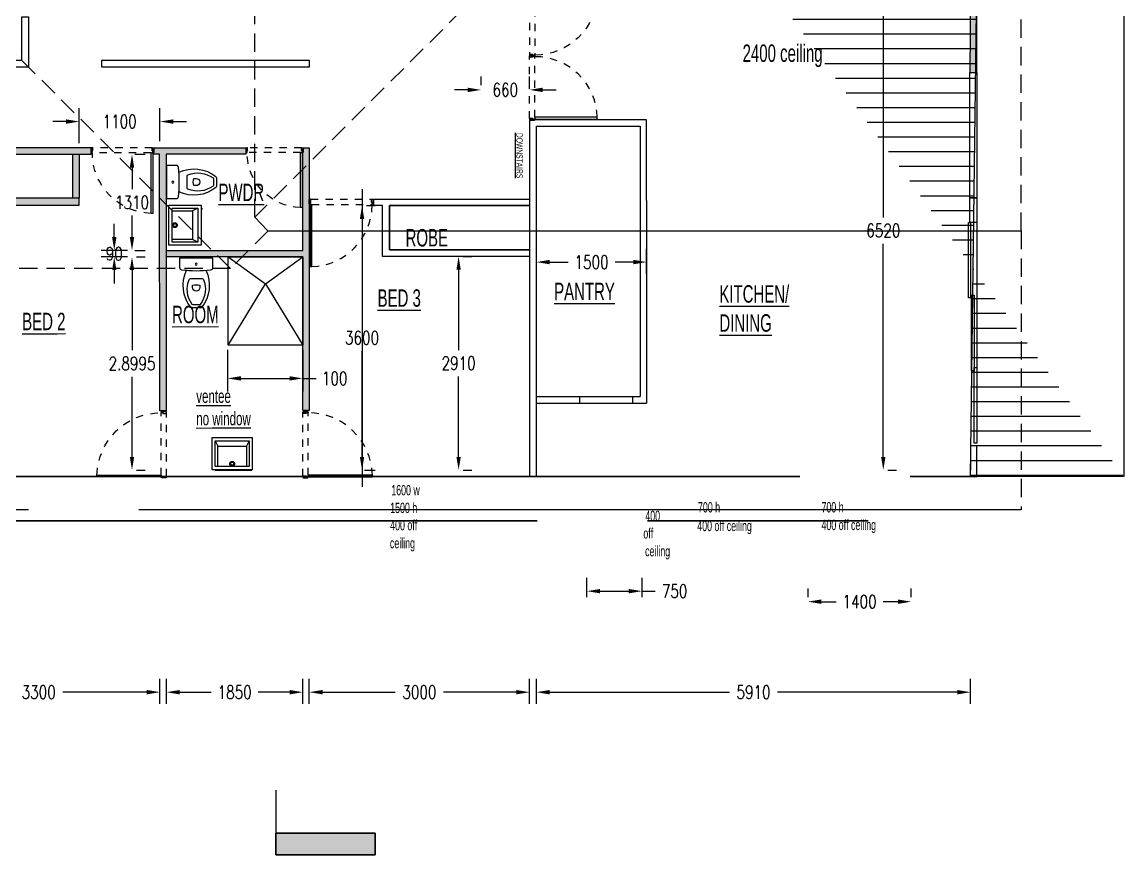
# Model space of a CAD drawing. Header units: inches. Extents: x 26998 to 46838, y -509 to 4343.
# Drawn here: x 38007.83 to 38022.82, y 937.88 to 949.21 of the extents above; entities that cross this region are included whole.
import ezdxf

# ---------------------------------------------------------------- set-up
doc = ezdxf.new("R2010")
doc.units = ezdxf.units.IN
doc.header["$LTSCALE"] = 0.5
doc.header["$MEASUREMENT"] = 0
for name, pattern in [('ACAD_ISO08W100', [36, 24, -3, 6, -3]), ('DASHED', [0.75, 0.5, -0.25]), ('HIDDEN2', [0.1875, 0.125, -0.0625]), ('HIDDEN4', [0.09375, 0.0625, -0.03125])]:
    doc.linetypes.add(name, pattern=pattern)
doc.layers.get('Defpoints').update_dxf_attribs({"color": 140})
for name, color, linetype in [('A-MUROS', 1, 'Continuous'), ('A-NOMBRE_MATERIAL', 4, 'Continuous'), ('A-TEXTOS', 2, 'Continuous'), ('NUEVO DIBUJO', 2, 'Continuous'), ('OP-PROY 1', 8, 'HIDDEN4'), ('OP-PROY 2', 1, 'HIDDEN4')]:
    doc.layers.add(name, color=color, linetype=linetype)
doc.styles.get("Standard").update_dxf_attribs({"font": 'romans.shx', "width": 0.75})
doc.dimstyles.get("Standard").update_dxf_attribs({"dimtxt": 0.18, "dimasz": 0.18, "dimexe": 0.18, "dimexo": 0.0625, "dimgap": 0.09, "dimtad": 0, "dimtih": 1, "dimtoh": 1, "dimdec": 4, "dimzin": 0, "dimdsep": 46, "dimtxsty": 'Standard', "dimcen": 0.09, "dimadec": 0, "dimazin": 0, "dimtfac": 1, "dimtdec": 4, "dimtofl": 0, "dimtmove": 0, "dimatfit": 3, "dimfxl": 1, "dimtolj": 1, "dimtzin": 0, "dimarcsym": 0})

# ---------------------------------------------------------------- blocks, each defined once
blk = doc.blocks.new('wc')
at = {"layer": 'A-NOMBRE_MATERIAL'}
for points in [[(3815.56, 8925.92, -0.379717), (3816.89, 8927.1), (3822.83, 8927.1), (3822.83, 8906.58), (3816.89, 8906.58, -0.379717), (3815.56, 8907.76, -0.059669)], [(3809.66, 8912.45, 0.301967), (3810.2, 8913.27), (3810.2, 8920.41, 0.301967), (3809.66, 8921.23, 0.26573), (3794.18, 8919.34, 0.236687), (3793.83, 8918.62), (3793.83, 8915.06, 0.236687), (3794.18, 8914.34, 0.26573)], [(3804.59, 8914.61), (3806.07, 8914.61, 0.131931), (3806.07, 8919.07), (3804.59, 8919.07, 1)]]:
    blk.add_lwpolyline(points, format="xyb", close=True, dxfattribs=at)
blk.add_lwpolyline([(3815.26, 8922.86, 0.282054), (3792.38, 8920.24, 0.230623), (3792.04, 8919.53), (3792.04, 8914.14, 0.230623), (3792.38, 8913.44, 0.282054), (3815.26, 8910.81)], format="xyb", dxfattribs=at)
blk.add_circle((3819, 8916.83), 0.567, dxfattribs=at)
blk.add_arc((3891.4, 8916.84), 76.38, 172.2786, 172.2821, dxfattribs=at)
blk = doc.blocks.new('lavabo')
at = {"layer": 'A-NOMBRE_MATERIAL'}
for p, q in [((3727.56, 8883.29), (3746.3, 8883.29)), ((3727.56, 8868.29), (3727.56, 8883.29)), ((3746.3, 8883.29), (3746.3, 8868.29)), ((3729.06, 8881.79), (3744.8, 8881.79)), ((3729.06, 8869.79), (3729.06, 8881.79)), ((3730.17, 8872.22), (3730.17, 8881.79)), ((3743.7, 8881.79), (3743.7, 8872.22)), ((3744.8, 8881.79), (3744.8, 8869.79)), ((3746.3, 8868.29), (3727.56, 8868.29)), ((3729.06, 8869.79), (3730.17, 8872.22)), ((3744.8, 8869.79), (3729.06, 8869.79)), ((3743.7, 8872.22), (3730.17, 8872.22)), ((3744.8, 8869.79), (3743.7, 8872.22))]:
    blk.add_line(p, q, dxfattribs=at)
for radius in [1.12, 0.75]:
    blk.add_circle((3736.93, 8880.47), radius, dxfattribs=at)
blk = doc.blocks.new('*D422')
at = {"layer": 'A-TEXTOS', "color": 0, "lineweight": -2, "transparency": 16777216}
for p, q in [((38014.076, 948.348), (38014.076, 948.466)), ((38014.736, 948.348), (38014.736, 948.466)), ((38013.896, 948.286), (38013.716, 948.286)), ((38014.916, 948.286), (38015.096, 948.286))]:
    blk.add_line(p, q, dxfattribs=at)
at = {"layer": 'A-TEXTOS', "color": 0, "transparency": 16777216}
for points in [[(38013.896, 948.316), (38013.896, 948.256), (38014.076, 948.286)], [(38014.916, 948.316), (38014.916, 948.256), (38014.736, 948.286)]]:
    blk.add_solid(points, dxfattribs=at)
at = {"layer": 'Defpoints', "color": 0, "transparency": 16777216}
for p in [(38014.076, 948.286), (38014.736, 948.286), (38014.736, 948.286)]:
    blk.add_point(p, dxfattribs=at)
at = {"layer": 'A-TEXTOS', "color": 0, "transparency": 16777216, "insert": (38014.406, 948.286), "char_height": 0.18, "attachment_point": 5}
blk.add_mtext('\\A1;660', dxfattribs=at)
blk = doc.blocks.new('*D423')
at = {"layer": 'A-TEXTOS', "color": 0, "lineweight": -2, "transparency": 16777216}
for p, q in [((38013.834, 946.02), (38013.951, 946.02)), ((38013.771, 945.84), (38013.771, 944.748)), ((38013.771, 943.295), (38013.771, 944.388)), ((38013.834, 943.115), (38013.951, 943.115))]:
    blk.add_line(p, q, dxfattribs=at)
at = {"layer": 'A-TEXTOS', "color": 0, "transparency": 16777216}
for points in [[(38013.741, 945.84), (38013.801, 945.84), (38013.771, 946.02)], [(38013.741, 943.295), (38013.801, 943.295), (38013.771, 943.115)]]:
    blk.add_solid(points, dxfattribs=at)
at = {"layer": 'Defpoints', "color": 0, "transparency": 16777216}
for p in [(38013.771, 946.02), (38013.771, 946.02), (38013.771, 943.115)]:
    blk.add_point(p, dxfattribs=at)
at = {"layer": 'A-TEXTOS', "color": 0, "transparency": 16777216, "insert": (38013.771, 944.568), "char_height": 0.18, "attachment_point": 5}
blk.add_mtext('\\A1;2910', dxfattribs=at)
blk = doc.blocks.new('*D384')
at = {"layer": 'A-TEXTOS', "color": 0, "lineweight": -2, "transparency": 16777216}
for p, q in [((38012.52, 946.712), (38012.638, 946.712)), ((38012.458, 946.532), (38012.458, 945.093)), ((38012.458, 943.295), (38012.458, 944.733)), ((38012.492, 943.115), (38012.638, 943.115))]:
    blk.add_line(p, q, dxfattribs=at)
at = {"layer": 'A-TEXTOS', "color": 0, "transparency": 16777216}
for points in [[(38012.428, 946.532), (38012.488, 946.532), (38012.458, 946.712)], [(38012.428, 943.295), (38012.488, 943.295), (38012.458, 943.115)]]:
    blk.add_solid(points, dxfattribs=at)
at = {"layer": 'Defpoints', "color": 0, "transparency": 16777216}
for p in [(38012.458, 946.712), (38012.458, 946.712), (38012.429, 943.115)]:
    blk.add_point(p, dxfattribs=at)
at = {"layer": 'A-TEXTOS', "color": 0, "transparency": 16777216, "insert": (38012.458, 944.913), "char_height": 0.18, "attachment_point": 5}
blk.add_mtext('\\A1;3600', dxfattribs=at)
blk = doc.blocks.new('*D385')
at = {"layer": 'A-TEXTOS', "color": 0, "lineweight": -2, "transparency": 16777216}
for p, q in [((38008.613, 947.561), (38008.613, 948.035)), ((38009.71, 947.59), (38009.71, 948.035)), ((38008.433, 947.855), (38008.253, 947.855)), ((38009.89, 947.855), (38010.07, 947.855))]:
    blk.add_line(p, q, dxfattribs=at)
at = {"layer": 'A-TEXTOS', "color": 0, "transparency": 16777216}
for points in [[(38008.433, 947.885), (38008.433, 947.825), (38008.613, 947.855)], [(38009.89, 947.885), (38009.89, 947.825), (38009.71, 947.855)]]:
    blk.add_solid(points, dxfattribs=at)
at = {"layer": 'Defpoints', "color": 0, "transparency": 16777216}
for p in [(38009.71, 947.855), (38008.613, 947.499), (38009.71, 947.527)]:
    blk.add_point(p, dxfattribs=at)
at = {"layer": 'A-TEXTOS', "color": 0, "transparency": 16777216, "insert": (38009.162, 947.855), "char_height": 0.18, "attachment_point": 5}
blk.add_mtext('\\A1;1100', dxfattribs=at)
blk = doc.blocks.new('*D400')
at = {"layer": 'Defpoints', "color": 0, "transparency": 16777216}
for p in [(38016.265, 941.468), (38015.516, 941.325), (38016.265, 941.325)]:
    blk.add_point(p, dxfattribs=at)
at = {"layer": 'NUEVO DIBUJO', "color": 0, "lineweight": -2, "transparency": 16777216}
for p, q in [((38015.516, 941.388), (38015.516, 941.648)), ((38016.265, 941.388), (38016.265, 941.648)), ((38015.696, 941.468), (38016.085, 941.468)), ((38016.265, 941.468), (38016.445, 941.468))]:
    blk.add_line(p, q, dxfattribs=at)
at = {"layer": 'NUEVO DIBUJO', "color": 0, "transparency": 16777216}
for points in [[(38015.696, 941.498), (38015.696, 941.438), (38015.516, 941.468)], [(38016.085, 941.498), (38016.085, 941.438), (38016.265, 941.468)]]:
    blk.add_solid(points, dxfattribs=at)
at = {"layer": 'NUEVO DIBUJO', "color": 0, "transparency": 16777216, "insert": (38016.708, 941.468), "char_height": 0.18, "attachment_point": 5}
blk.add_mtext('\\A1;750', dxfattribs=at)
blk = doc.blocks.new('*D401')
at = {"layer": 'Defpoints', "color": 0, "transparency": 16777216}
for p in [(38018.523, 941.325), (38019.925, 941.325), (38019.925, 941.325)]:
    blk.add_point(p, dxfattribs=at)
at = {"layer": 'NUEVO DIBUJO', "color": 0, "lineweight": -2, "transparency": 16777216}
for p, q in [((38018.523, 941.388), (38018.523, 941.505)), ((38019.925, 941.388), (38019.925, 941.505)), ((38018.703, 941.325), (38018.906, 941.325)), ((38019.745, 941.325), (38019.543, 941.325))]:
    blk.add_line(p, q, dxfattribs=at)
at = {"layer": 'NUEVO DIBUJO', "color": 0, "transparency": 16777216}
for points in [[(38018.703, 941.355), (38018.703, 941.295), (38018.523, 941.325)], [(38019.745, 941.355), (38019.745, 941.295), (38019.925, 941.325)]]:
    blk.add_solid(points, dxfattribs=at)
at = {"layer": 'NUEVO DIBUJO', "color": 0, "transparency": 16777216, "insert": (38019.224, 941.325), "char_height": 0.18, "attachment_point": 5}
blk.add_mtext('\\A1;1400', dxfattribs=at)
blk = doc.blocks.new('*D403')
at = {"layer": 'Defpoints', "color": 0, "transparency": 16777216}
for p in [(38009.71, 940.094), (38006.411, 939.872), (38009.71, 939.872)]:
    blk.add_point(p, dxfattribs=at)
at = {"layer": 'NUEVO DIBUJO', "color": 0, "lineweight": -2, "transparency": 16777216}
for p, q in [((38006.411, 939.935), (38006.411, 940.274)), ((38009.71, 939.935), (38009.71, 940.274)), ((38006.591, 940.094), (38007.733, 940.094)), ((38009.53, 940.094), (38008.389, 940.094))]:
    blk.add_line(p, q, dxfattribs=at)
at = {"layer": 'NUEVO DIBUJO', "color": 0, "transparency": 16777216}
for points in [[(38006.591, 940.124), (38006.591, 940.064), (38006.411, 940.094)], [(38009.53, 940.124), (38009.53, 940.064), (38009.71, 940.094)]]:
    blk.add_solid(points, dxfattribs=at)
at = {"layer": 'NUEVO DIBUJO', "color": 0, "transparency": 16777216, "insert": (38008.061, 940.094), "char_height": 0.18, "attachment_point": 5}
blk.add_mtext('\\A1;3300', dxfattribs=at)
blk = doc.blocks.new('*D404')
at = {"layer": 'Defpoints', "color": 0, "transparency": 16777216}
for p in [(38011.652, 940.094), (38009.799, 939.872), (38011.652, 939.872)]:
    blk.add_point(p, dxfattribs=at)
at = {"layer": 'NUEVO DIBUJO', "color": 0, "lineweight": -2, "transparency": 16777216}
for p, q in [((38009.799, 939.935), (38009.799, 940.274)), ((38011.652, 939.935), (38011.652, 940.274)), ((38009.979, 940.094), (38010.407, 940.094)), ((38011.472, 940.094), (38011.044, 940.094))]:
    blk.add_line(p, q, dxfattribs=at)
at = {"layer": 'NUEVO DIBUJO', "color": 0, "transparency": 16777216}
for points in [[(38009.979, 940.124), (38009.979, 940.064), (38009.799, 940.094)], [(38011.472, 940.124), (38011.472, 940.064), (38011.652, 940.094)]]:
    blk.add_solid(points, dxfattribs=at)
at = {"layer": 'NUEVO DIBUJO', "color": 0, "transparency": 16777216, "insert": (38010.726, 940.094), "char_height": 0.18, "attachment_point": 5}
blk.add_mtext('\\A1;1850', dxfattribs=at)
blk = doc.blocks.new('*D405')
at = {"layer": 'Defpoints', "color": 0, "transparency": 16777216}
for p in [(38014.736, 940.094), (38011.741, 939.872), (38014.736, 939.872)]:
    blk.add_point(p, dxfattribs=at)
at = {"layer": 'NUEVO DIBUJO', "color": 0, "lineweight": -2, "transparency": 16777216}
for p, q in [((38011.741, 939.935), (38011.741, 940.274)), ((38014.736, 939.935), (38014.736, 940.274)), ((38011.921, 940.094), (38012.91, 940.094)), ((38014.556, 940.094), (38013.566, 940.094))]:
    blk.add_line(p, q, dxfattribs=at)
at = {"layer": 'NUEVO DIBUJO', "color": 0, "transparency": 16777216}
for points in [[(38011.921, 940.124), (38011.921, 940.064), (38011.741, 940.094)], [(38014.556, 940.124), (38014.556, 940.064), (38014.736, 940.094)]]:
    blk.add_solid(points, dxfattribs=at)
at = {"layer": 'NUEVO DIBUJO', "color": 0, "transparency": 16777216, "insert": (38013.238, 940.094), "char_height": 0.18, "attachment_point": 5}
blk.add_mtext('\\A1;3000', dxfattribs=at)
blk = doc.blocks.new('*D406')
at = {"layer": 'Defpoints', "color": 0, "transparency": 16777216}
for p in [(38020.732, 940.094), (38014.831, 939.872), (38020.732, 939.872)]:
    blk.add_point(p, dxfattribs=at)
at = {"layer": 'NUEVO DIBUJO', "color": 0, "lineweight": -2, "transparency": 16777216}
for p, q in [((38014.831, 939.935), (38014.831, 940.274)), ((38020.732, 939.935), (38020.732, 940.274)), ((38015.011, 940.094), (38017.453, 940.094)), ((38020.552, 940.094), (38018.109, 940.094))]:
    blk.add_line(p, q, dxfattribs=at)
at = {"layer": 'NUEVO DIBUJO', "color": 0, "transparency": 16777216}
for points in [[(38015.011, 940.124), (38015.011, 940.064), (38014.831, 940.094)], [(38020.552, 940.124), (38020.552, 940.064), (38020.732, 940.094)]]:
    blk.add_solid(points, dxfattribs=at)
at = {"layer": 'NUEVO DIBUJO', "color": 0, "transparency": 16777216, "insert": (38017.781, 940.094), "char_height": 0.18, "attachment_point": 5}
blk.add_mtext('\\A1;5910', dxfattribs=at)
blk = doc.blocks.new('*D407')
at = {"layer": 'A-TEXTOS', "color": 0, "lineweight": -2, "transparency": 16777216}
for p, q in [((38014.831, 945.785), (38014.831, 946.124)), ((38016.328, 945.785), (38016.328, 946.124)), ((38015.011, 945.944), (38015.261, 945.944)), ((38016.148, 945.944), (38015.898, 945.944))]:
    blk.add_line(p, q, dxfattribs=at)
at = {"layer": 'A-TEXTOS', "color": 0, "transparency": 16777216}
for points in [[(38015.011, 945.974), (38015.011, 945.914), (38014.831, 945.944)], [(38016.148, 945.974), (38016.148, 945.914), (38016.328, 945.944)]]:
    blk.add_solid(points, dxfattribs=at)
at = {"layer": 'Defpoints', "color": 0, "transparency": 16777216}
for p in [(38016.328, 945.944), (38014.831, 945.722), (38016.328, 945.722)]:
    blk.add_point(p, dxfattribs=at)
at = {"layer": 'A-TEXTOS', "color": 0, "transparency": 16777216, "insert": (38015.579, 945.944), "char_height": 0.18, "attachment_point": 5}
blk.add_mtext('\\A1;1500', dxfattribs=at)
blk = doc.blocks.new('*D408')
at = {"layer": 'A-TEXTOS', "color": 0, "lineweight": -2, "transparency": 16777216}
for p, q in [((38019.607, 949.63), (38019.726, 949.63)), ((38019.546, 949.45), (38019.546, 946.552)), ((38019.546, 943.295), (38019.546, 946.192)), ((38019.607, 943.115), (38019.726, 943.115))]:
    blk.add_line(p, q, dxfattribs=at)
at = {"layer": 'A-TEXTOS', "color": 0, "transparency": 16777216}
for points in [[(38019.516, 949.45), (38019.576, 949.45), (38019.546, 949.63)], [(38019.516, 943.295), (38019.576, 943.295), (38019.546, 943.115)]]:
    blk.add_solid(points, dxfattribs=at)
at = {"layer": 'Defpoints', "color": 0, "transparency": 16777216}
for p in [(38019.545, 949.63), (38019.546, 949.63), (38019.545, 943.115)]:
    blk.add_point(p, dxfattribs=at)
at = {"layer": 'A-TEXTOS', "color": 0, "transparency": 16777216, "insert": (38019.546, 946.372), "char_height": 0.18, "attachment_point": 5}
blk.add_mtext('\\A1;6520', dxfattribs=at)
blk = doc.blocks.new('*D410')
at = {"layer": 'A-TEXTOS', "color": 0, "lineweight": -2, "transparency": 16777216}
for p, q in [((38009.392, 946.014), (38009.51, 946.014)), ((38009.33, 945.834), (38009.33, 944.744)), ((38009.33, 943.295), (38009.33, 944.384)), ((38009.392, 943.115), (38009.51, 943.115))]:
    blk.add_line(p, q, dxfattribs=at)
at = {"layer": 'A-TEXTOS', "color": 0, "transparency": 16777216}
for points in [[(38009.3, 945.834), (38009.36, 945.834), (38009.33, 946.014)], [(38009.3, 943.295), (38009.36, 943.295), (38009.33, 943.115)]]:
    blk.add_solid(points, dxfattribs=at)
at = {"layer": 'Defpoints', "color": 0, "transparency": 16777216}
for p in [(38009.33, 946.014), (38009.33, 946.014), (38009.33, 943.115)]:
    blk.add_point(p, dxfattribs=at)
at = {"layer": 'A-TEXTOS', "color": 0, "transparency": 16777216, "insert": (38009.33, 944.564), "char_height": 0.18, "attachment_point": 5}
blk.add_mtext('\\A1;2.8995', dxfattribs=at)
blk = doc.blocks.new('*D411')
at = {"layer": 'A-TEXTOS', "color": 0, "lineweight": -2, "transparency": 16777216}
for p, q in [((38009.368, 947.41), (38009.51, 947.41)), ((38009.33, 947.23), (38009.33, 946.936)), ((38009.33, 946.283), (38009.33, 946.576)), ((38009.368, 946.103), (38009.51, 946.103))]:
    blk.add_line(p, q, dxfattribs=at)
at = {"layer": 'A-TEXTOS', "color": 0, "transparency": 16777216}
for points in [[(38009.3, 947.23), (38009.36, 947.23), (38009.33, 947.41)], [(38009.3, 946.283), (38009.36, 946.283), (38009.33, 946.103)]]:
    blk.add_solid(points, dxfattribs=at)
at = {"layer": 'Defpoints', "color": 0, "transparency": 16777216}
for p in [(38009.305, 947.41), (38009.33, 947.41), (38009.305, 946.103)]:
    blk.add_point(p, dxfattribs=at)
at = {"layer": 'A-TEXTOS', "color": 0, "transparency": 16777216, "insert": (38009.33, 946.756), "char_height": 0.18, "attachment_point": 5}
blk.add_mtext('\\A1;1310', dxfattribs=at)
blk = doc.blocks.new('*D412')
at = {"layer": 'A-TEXTOS', "color": 0, "lineweight": -2, "transparency": 16777216}
for p, q in [((38009.089, 946.283), (38009.089, 946.463)), ((38009.267, 946.103), (38008.909, 946.103)), ((38009.267, 946.014), (38008.909, 946.014)), ((38009.089, 945.834), (38009.089, 945.654))]:
    blk.add_line(p, q, dxfattribs=at)
at = {"layer": 'A-TEXTOS', "color": 0, "transparency": 16777216}
for points in [[(38009.059, 946.283), (38009.119, 946.283), (38009.089, 946.103)], [(38009.059, 945.834), (38009.119, 945.834), (38009.089, 946.014)]]:
    blk.add_solid(points, dxfattribs=at)
at = {"layer": 'Defpoints', "color": 0, "transparency": 16777216}
for p in [(38009.33, 946.103), (38009.089, 946.014), (38009.33, 946.014)]:
    blk.add_point(p, dxfattribs=at)
at = {"layer": 'A-TEXTOS', "color": 0, "transparency": 16777216, "insert": (38009.089, 946.058), "char_height": 0.18, "attachment_point": 5}
blk.add_mtext('\\A1;90', dxfattribs=at)
blk = doc.blocks.new('*D413')
at = {"layer": 'A-TEXTOS', "color": 0, "lineweight": -2, "transparency": 16777216}
for p, q in [((38010.63, 944.752), (38010.63, 944.182)), ((38011.652, 944.752), (38011.652, 944.182)), ((38010.81, 944.362), (38011.472, 944.362)), ((38011.652, 944.362), (38011.832, 944.362))]:
    blk.add_line(p, q, dxfattribs=at)
at = {"layer": 'A-TEXTOS', "color": 0, "transparency": 16777216}
for points in [[(38010.81, 944.392), (38010.81, 944.332), (38010.63, 944.362)], [(38011.472, 944.392), (38011.472, 944.332), (38011.652, 944.362)]]:
    blk.add_solid(points, dxfattribs=at)
at = {"layer": 'Defpoints', "color": 0, "transparency": 16777216}
for p in [(38010.63, 944.815), (38011.652, 944.815), (38011.652, 944.362)]:
    blk.add_point(p, dxfattribs=at)
at = {"layer": 'A-TEXTOS', "color": 0, "transparency": 16777216, "insert": (38012.086, 944.362), "char_height": 0.18, "attachment_point": 5}
blk.add_mtext('\\A1;100', dxfattribs=at)
blk = doc.blocks.new('P-0')
for points in [[(-0.014, 1.259), (-0.047, 1.259), (-0.047, 0.1), (-0.014, 0.1)], [(-1.194, 0.01), (-1.188, 0.01), (-1.188, 0.09), (-1.194, 0.09)], [(-1.188, 0.1), (-1.174, 0.1), (-1.174, 0.062), (-1.161, 0.062), (-1.161, 0.016), (-1.161, 0), (-1.188, 0)], [(0, 0.1), (-0.014, 0.1), (-0.014, 0.062), (-0.026, 0.062), (-0.026, 0.016), (-0.026, 0), (0, 0)], [(0, 0.01), (0.006, 0.01), (0.006, 0.09), (0, 0.09)]]:
    blk.add_lwpolyline(points, close=True)
at = {"layer": 'OP-PROY 1', "linetype": 'HIDDEN4'}
blk.add_arc((-0.013, 0.1), 1.16, 91.6414, 179.9839, dxfattribs=at)
at = {"layer": 'OP-PROY 2', "linetype": 'HIDDEN2'}
for p, q in [((-0.047, 0.1), (-1.174, 0.1)), ((-0.026, 0), (-1.161, 0))]:
    blk.add_line(p, q, dxfattribs=at)

msp = doc.modelspace()

# ---------------------------------------------------------------- hatches: boundary and pattern name
at = {"layer": 'A-MUROS'}
h = msp.add_hatch(color=256, dxfattribs=at)
h.dxf.hatch_style = 1
h.paths.add_polyline_path([(38014.0756513, 949.8652817), (38014.0756513, 949.6304249), (38020.7315248, 949.6304249), (38020.7250801, 948.5201385), (38020.8202517, 948.5201385), (38020.8202517, 949.7193018), (38014.170823, 949.7193018), (38014.170823, 949.8652817)])
h = msp.add_hatch(color=1, dxfattribs=at)
h.dxf.hatch_style = 1
h.paths.add_polyline_path([(38008.7756793, 947.498579), (38006.8315851, 947.498579), (38006.8315851, 947.409852), (38008.7756793, 947.409852)])
h.paths.add_polyline_path([(38008.6127512, 946.8134927), (38008.5239793, 946.8134927), (38008.5239793, 947.409852), (38008.6127512, 947.409852)])
h.paths.add_polyline_path([(38006.4113176, 946.718321), (38008.6127512, 946.718321), (38008.6127512, 946.8134927), (38006.4113176, 946.8134927)])
h = msp.add_hatch(color=256, dxfattribs=at)
h.dxf.hatch_style = 1
h.paths.add_polyline_path([(38010.8778825, 947.498579), (38010.8778825, 947.409852), (38009.7961475, 947.409852), (38009.7961475, 943.9201234), (38009.710493, 943.9201234), (38009.7040483, 947.409852), (38009.6216161, 947.409852), (38009.6216161, 947.498579)])
h = msp.add_hatch(color=256, dxfattribs=at)
h.dxf.hatch_style = 1
h.paths.add_polyline_path([(38009.7993699, 946.1029274), (38011.6519955, 946.1029274), (38011.6519955, 947.498579), (38011.7407225, 947.498579), (38011.7407225, 943.9265681), (38011.6519955, 943.9265681), (38011.6519955, 946.0140505), (38009.7993699, 946.0140505)])
h = msp.add_hatch(color=256, dxfattribs=at)
h.dxf.hatch_style = 1
h.paths.add_polyline_path([(38014.7355583, 946.8007532), (38012.6164519, 946.8007532), (38012.6164519, 946.7118763), (38012.7368029, 946.7118763), (38012.7368029, 946.3674785), (38012.8321245, 946.367498), (38012.8321245, 946.7118763), (38014.7355583, 946.7118763)], flags=17)
h.paths.add_polyline_path([(38014.7355583, 946.1092222), (38012.8321245, 946.1092222), (38012.8321245, 946.367498), (38012.7368029, 946.3674785), (38012.7368029, 946.0204952), (38014.7355583, 946.0204952)], flags=17)
edge = h.paths.add_edge_path()
edge.add_line((38014.7355583, 946.7118763), (38012.8321245, 946.7118763))
edge.add_line((38012.8321245, 946.7118763), (38012.8321245, 946.1092222))
edge.add_line((38012.8321245, 946.1092222), (38014.7355583, 946.1092222))
edge.add_line((38014.7355583, 946.1092222), (38014.7355583, 946.0204952))
edge.add_line((38014.7355583, 946.0204952), (38012.7368029, 946.0204952))
edge.add_line((38012.7368029, 946.0204952), (38012.7368029, 946.7118763))
edge.add_line((38012.7368029, 946.7118763), (38012.6164519, 946.7118763))
edge.add_line((38012.6164519, 946.7118763), (38012.6164519, 946.8007532))
edge.add_line((38012.6164519, 946.8007532), (38014.7355583, 946.8007532))
h.paths.add_polyline_path([(38012.9701032, 946.0224125), (38013.858372, 946.0232507), (38013.8579063, 946.5168771), (38012.9696374, 946.516039)], flags=24)
at = {"layer": 'NUEVO DIBUJO', "true_color": 0x636466}
h = msp.add_hatch(dxfattribs=at)
h.set_pattern_fill('_USER', color=251, scale=0.2, pattern_type=0)
h.set_pattern_definition([(0, (37761.7651, 686.6468), (0, 0.2), [])])
edge = h.paths.add_edge_path()
edge.add_line((38014.170823, 954.972929), (38022.8187074, 954.972929))
edge.add_line((38022.8187074, 954.972929), (38022.8187074, 943.0256594))
edge.add_line((38022.8187074, 943.0256594), (38020.7315248, 943.0256594))
edge.add_line((38020.7315248, 943.0256594), (38020.8202517, 949.7193018))
edge.add_line((38020.8202517, 949.7193018), (38020.3126194, 949.7193018))
edge.add_line((38020.3126194, 949.7193018), (38014.170823, 949.7193018))
edge.add_line((38014.170823, 949.7193018), (38014.170823, 954.972929))
edge.add_line((38014.170823, 954.972929), (38022.8187074, 954.972929))
edge.add_line((38022.8187074, 954.972929), (38022.8187074, 943.0256594))
at = {"layer": 'NUEVO DIBUJO', "linetype": 'DASHED'}
h = msp.add_hatch(color=2, dxfattribs=at)
h.dxf.hatch_style = 1
h.paths.add_polyline_path([(38012.6354863, 938.1782879), (38011.2840483, 938.1782879), (38011.2840483, 937.8800333), (38012.6354863, 937.8800333)])
h.paths.add_polyline_path([(37996.7101149, 948.2410681), (37996.4118753, 948.2410681), (37996.4118753, 946.8959249), (37996.7101149, 946.8959249)])

# ---------------------------------------------------------------- linework, layer by layer
at = {"color": 7}
for p, q in [((38009.7993699, 947.2132138), (38009.7993699, 947.1688503)), ((38009.7993699, 947.1751451), (38009.7993699, 946.8896301)), ((38009.7993699, 946.8896301), (38009.7993699, 946.8515614)), ((38010.0785901, 946.0140505), (38010.0403716, 946.0140505)), ((38010.0468163, 945.855481), (38010.0785901, 945.855481)), ((38010.459127, 943.1145363), (38010.9604645, 943.1145363))]:
    msp.add_line(p, q, dxfattribs=at)
at = {"color": 0}
for p, q in [((38009.7993699, 947.2067691), (38009.7993699, 947.2132138)), ((38009.7993699, 947.2006242), (38009.7993699, 947.2067691)), ((38009.7993699, 947.1941795), (38009.7993699, 947.2006242)), ((38009.7993699, 947.1877348), (38009.7993699, 947.1941795)), ((38009.7993699, 947.1751451), (38009.7993699, 947.1877348)), ((38009.7993699, 947.1751451), (38009.7993699, 946.8833352)), ((38009.7993699, 946.8705957), (38009.7993699, 946.8833352)), ((38009.7993699, 946.864151), (38009.7993699, 946.8705957)), ((38009.7993699, 946.8580061), (38009.7993699, 946.864151)), ((38009.7993699, 946.8515614), (38009.7993699, 946.8580061)), ((38009.7993699, 946.8515614), (38009.7993699, 946.8515614)), ((38010.2815232, 946.6675128), (38010.287818, 946.6675128)), ((38010.287818, 946.6675128), (38010.2815232, 946.6675128)), ((38010.0340768, 946.0140505), (38010.0403716, 946.0140505)), ((38010.0403716, 946.0140505), (38010.0468163, 946.0140505)), ((38010.0468163, 946.0140505), (38010.0531111, 946.0140505)), ((38010.0531111, 946.0140505), (38010.0595558, 946.0140505)), ((38010.0595558, 946.0140505), (38010.0657007, 946.0140505)), ((38010.459127, 943.1145363), (38010.9604645, 943.1145363)), ((38011.2840483, 938.7619526), (38011.2840483, 938.1782879)), ((38012.6354863, 938.1782879), (38011.2840483, 938.1782879)), ((38011.2840483, 938.1782879), (38011.2840483, 937.8800333)), ((38011.2840483, 937.8800333), (38011.2840483, 938.1782879)), ((38011.2840483, 938.1782879), (38012.6354863, 938.1782879)), ((38012.6354863, 937.8800333), (38012.6354863, 938.1782879)), ((38012.6354863, 938.1782879), (38012.6354863, 937.8800333)), ((38011.2840483, 937.8800333), (38012.6354863, 937.8800333)), ((38012.6354863, 937.8800333), (38011.2840483, 937.8800333))]:
    msp.add_line(p, q, dxfattribs=at)
at = {"layer": 'A-MUROS'}
for p, q in [((38008.9212652, 948.5964257), (38008.9212652, 948.6915974)), ((38008.9212652, 948.6915974), (38011.7407225, 948.6915974)), ((38011.7407225, 948.6915974), (38011.7407225, 948.5964257)), ((38011.7407225, 948.5964257), (38008.9212652, 948.5964257)), ((38016.2381479, 946.8705957), (38016.2381479, 944.1156594)), ((38016.3281479, 946.7817189), (38016.3281479, 944.0256594)), ((38014.83073, 944.1156594), (38015.4143498, 944.1156594)), ((38014.83073, 944.0256594), (38015.4143498, 944.0256594)), ((38015.4143498, 944.1156594), (38015.4143498, 944.0256594)), ((38016.1376547, 944.1156594), (38016.2381479, 944.1156594)), ((38016.1376547, 944.1156594), (38016.1376547, 944.0256594)), ((38016.1376547, 944.0256594), (38016.3281479, 944.0256594))]:
    msp.add_line(p, q, dxfattribs=at)
for points in [[(38014.170823, 954.972929), (38022.8187074, 954.972929), (38022.8187074, 943.0256594), (38020.7315248, 943.0256594), (38020.8202517, 949.7193018), (38020.3126194, 949.7193018), (38014.170823, 949.7193018), (38014.170823, 954.972929), (38022.8187074, 954.972929), (38022.8187074, 943.0256594)], [(38014.0756513, 949.8652817), (38014.0756513, 949.6304249), (38020.7315248, 949.6304249), (38020.7250801, 948.5201385), (38020.8202517, 948.5201385), (38020.8202517, 949.7193018), (38014.170823, 949.7193018), (38014.170823, 949.8652817), (38014.0756513, 949.8652817)], [(38002.9278838, 945.9188788), (38002.8390519, 945.9188788), (38002.8390519, 948.6915974), (38003.3339447, 948.6915974), (38003.3339447, 948.8627565), (38003.4291164, 948.8627565), (38003.4291164, 948.6915974), (38007.8324932, 948.6915974), (38007.8324932, 949.2816619), (38007.9212652, 949.2816619), (38007.9212652, 948.5964257), (38002.9278838, 948.5964257), (38002.9278838, 945.9188788)], [(38016.3281479, 946.7817189), (38016.3281479, 947.8794157), (38014.7355583, 947.8794157), (38014.7359938, 943.0256594), (38014.83073, 943.0256594)], [(38014.83073, 946.8705957), (38014.83073, 947.7906887), (38016.239271, 947.7906887), (38016.239271, 946.8705957), (38016.2381479, 946.8705957)], [(38010.8778825, 947.498579), (38010.8778825, 947.409852), (38009.7961475, 947.409852), (38009.7961475, 943.9201234), (38009.710493, 943.9201234), (38009.7040483, 947.409852), (38009.6216161, 947.409852), (38009.6216161, 947.498579), (38010.8778825, 947.498579)], [(38009.7993699, 946.1029274), (38011.6519955, 946.1029274), (38011.6519955, 947.498579), (38011.7407225, 947.498579), (38011.7407225, 943.9265681), (38011.6519955, 943.9265681), (38011.6519955, 946.0140505), (38009.7993699, 946.0140505), (38009.7993699, 946.1029274)], [(38014.83073, 943.0256594), (38014.83073, 946.8705957)], [(38014.7355583, 946.7118763), (38012.8321245, 946.7118763), (38012.8321245, 946.1092222), (38014.7355583, 946.1092222), (38014.7355583, 946.0204952), (38012.7368029, 946.0204952), (38012.7368029, 946.7118763), (38012.6164519, 946.7118763), (38012.6164519, 946.8007532), (38014.7355583, 946.8007532)]]:
    msp.add_lwpolyline(points, dxfattribs=at)
for points in [[(38008.6127512, 946.8134927), (38008.5239793, 946.8134927), (38008.5239793, 947.409852), (38008.6127512, 947.409852)], [(38006.4113176, 946.718321), (38008.6127512, 946.718321), (38008.6127512, 946.8134927), (38006.4113176, 946.8134927)], [(38012.8321245, 946.7118763), (38014.7355583, 946.7118763), (38014.7355583, 946.1092222), (38012.8321245, 946.1092222)], [(38011.6519955, 944.8148872), (38010.637942, 944.8148872), (38010.637942, 946.0140505), (38011.6519955, 946.0140505)]]:
    msp.add_lwpolyline(points, close=True, dxfattribs=at)
at = {"layer": 'A-TEXTOS'}
for p, q in [((38012.4578824, 946.9339936), (38012.4578824, 942.8861242)), ((38011.1802824, 946.3671596), (38021.4229059, 946.3692582))]:
    msp.add_line(p, q, dxfattribs=at)
at = {"layer": 'NUEVO DIBUJO', "color": 2, "linetype": 'DASHED'}
for p, q in [((38010.9985332, 946.5533068), (38010.9984583, 954.972929)), ((38014.6150575, 950.1699809), (38010.9985332, 946.5533068)), ((38021.4229059, 946.3692582), (38021.4229059, 950.1699809)), ((38010.668871, 945.8552648), (38007.3820239, 949.135682)), ((38010.9985332, 946.5533068), (38011.1802824, 946.3671596)), ((38011.1802824, 946.3671596), (38010.668871, 945.8552648)), ((38021.4229059, 946.3692582), (38021.4229059, 942.57528))]:
    msp.add_line(p, q, dxfattribs=at)
at = {"layer": 'NUEVO DIBUJO', "color": 2}
for p, q in [((38020.8202517, 948.5201385), (38020.8202517, 944.5103378)), ((38014.7355583, 946.8007532), (38014.7355583, 946.7118763)), ((38014.7355583, 946.1092222), (38014.7355583, 946.0204952)), ((38015.4143498, 944.1156594), (38015.7501896, 944.1156594)), ((38015.4143498, 944.0267825), (38015.7501896, 944.0267825)), ((38015.7501896, 944.1156594), (38016.1376547, 944.1156594)), ((38015.7501896, 944.0267825), (38016.1376547, 944.0267825))]:
    msp.add_line(p, q, dxfattribs=at)
at = {"layer": 'NUEVO DIBUJO', "color": 1, "linetype": 'ACAD_ISO08W100', "lineweight": 30}
msp.add_line((38006.4113176, 943.0256594), (38020.8202517, 943.0256594), dxfattribs=at)
at = {"layer": 'NUEVO DIBUJO', "color": 1, "linetype": 'ACAD_ISO08W100'}
msp.add_line((38021.4229059, 942.57528), (38002.7376454, 942.57528), dxfattribs=at)
at = {"layer": 'NUEVO DIBUJO', "color": 2}
for points in [[(38014.170823, 954.972929), (38022.8187074, 954.972929), (38022.8187074, 943.0256594), (38020.8202517, 943.0256594)], [(38010.637942, 946.0140505), (38011.1449688, 945.6481916), (38011.6519955, 946.0140505)], [(38010.637942, 944.8148872), (38011.1449688, 945.6481916), (38011.6519955, 944.8148872)], [(38020.8202517, 943.0256594), (38020.8202517, 943.444265), (38020.7315248, 943.444265), (38020.7315248, 943.1145363)], [(38011.2840483, 938.7619526), (38011.2840483, 937.8800333), (38012.6354863, 937.8800333), (38012.6354863, 938.1782879), (38011.2840483, 938.1782879)]]:
    msp.add_lwpolyline(points, dxfattribs=at)
for points in [[(38020.7250801, 948.5201385), (38020.8202517, 948.5201385), (38020.8202517, 946.8197875), (38020.7250801, 946.8197875)], [(38020.7250801, 946.8197875), (38020.8202517, 946.8197875), (38020.8202517, 946.4834643), (38020.7250801, 946.4834643)], [(38020.7060457, 946.4834643), (38020.7315248, 946.4834643), (38020.7315248, 945.4557599), (38020.7060457, 945.4557599)], [(38020.7441144, 945.4938285), (38020.7820332, 945.4938285), (38020.7820332, 944.4658244), (38020.7441144, 944.4658244)], [(38020.7820332, 944.5103378), (38020.8202517, 944.5103378), (38020.8202517, 943.4824835), (38020.7820332, 943.4824835)]]:
    msp.add_lwpolyline(points, close=True, dxfattribs=at)
at = {"layer": 'NUEVO DIBUJO', "color": 1}
msp.add_lwpolyline([(38008.7756793, 947.498579), (38006.8315851, 947.498579), (38006.8315851, 947.409852), (38008.7756793, 947.409852)], close=True, dxfattribs=at)
at = {"layer": 'NUEVO DIBUJO', "color": 2, "linetype": 'DASHED'}
msp.add_lwpolyline([(38010.6686544, 945.855481), (38002.7376454, 945.855481)], dxfattribs=at)
at = {"layer": 'NUEVO DIBUJO', "color": 1, "linetype": 'ACAD_ISO08W100', "lineweight": 30}
msp.add_lwpolyline([(38002.8390519, 942.4228554), (38020.8202517, 942.4228554)], dxfattribs=at)

# ---------------------------------------------------------------- block references
for p, xscale, yscale, zscale, rotation in [((38014.7355583, 949.617457), -0.7315987342206418, 0.7315987342206418, 0.7315987342206418, 270), ((38014.7355583, 947.8794157), 0.7315987342206418, 0.7315987342206418, 0.7315987342206418, 270), ((38009.6216161, 947.498579), -0.7083599533242624, 0.7083599533242624, 0.7083599533242624, 180), ((38011.6523744, 947.498579), -0.6460550845458665, 0.6460550845458665, 0.6460550845458665, 180), ((38011.7407225, 946.8007532), 0.7290486952795194, 0.7290486952795194, 0.7290486952795194, 180), ((38009.8001013, 943.0122044), -0.7521898488413732, 0.7521898488413732, 0.7521898488413732, 90), ((38011.6512641, 943.0122044), 0.7521898488413732, 0.7521898488413732, 0.7521898488413732, 270)]:
    msp.add_blockref('P-0', p, dxfattribs=dict(xscale=xscale, yscale=yscale, zscale=zscale, rotation=rotation))
at = {"layer": 'A-NOMBRE_MATERIAL', "xscale": -0.02200872553049156, "yscale": 0.02200872553049156, "zscale": 0.02200872553049156}
msp.add_blockref('wc', (38093.936431, 750.7841429), dxfattribs=at)
at = {"layer": 'A-NOMBRE_MATERIAL'}
for name, p, xscale, yscale, zscale, rotation in [('lavabo', (38268.4640451, 837.6470504), 0.02911449370270588, 0.02911449370270588, 0.02911449370270588, 89.99999999999997), ('wc', (37813.9551882, 861.8630523), -0.02200872553049156, 0.02200872553049156, 0.02200872553049156, 270), ('lavabo', (38119.4907909, 1201.7515424), 0.02911449370270588, 0.02911449370270588, 0.02911449370270588, 179.9999999999999)]:
    msp.add_blockref(name, p, dxfattribs=dict(at, xscale=xscale, yscale=yscale, zscale=zscale, rotation=rotation))

# ---------------------------------------------------------------- texts
at = {"layer": 'A-TEXTOS', "insert": (38010.2032951, 944.2105846), "char_height": 0.182586999, "attachment_point": 1, "rotation": 0.05406191}
msp.add_mtext_dynamic_manual_height_columns('{\\fArial Narrow|b0|i0|c0|p34;\\Lventee\\Pno window}', width=1.448333034, gutter_width=0.912935, heights=[0], dxfattribs=at)
at = {"layer": 'NUEVO DIBUJO', "linetype": 'ByBlock', "attachment_point": 1}
for s, width, gutter_width, insert, char_height, rotation in [('{\\fArial Narrow|b0|i0|c0|p34;2400 ceiling}', 2.849665571, 1.1855451, (38017.6328345, 948.9030928), 0.237109014, 0.05406191), ('\\pxql;{\\fArial Narrow|b0|i0|c0|p34;\\LDOWNSTAIRS}', 0.672324549, 0.4237897, (38014.6422313, 947.6997671), 0.084757938, 270.05406191), ('{\\fArial Narrow|b0|i0|c0|p34;\\LPWDR}', 1.880817468, 1.1855451, (38010.5055365, 947.0102668), 0.237109014, 0.05406191), ('\\pxql;{\\fArial Narrow|b0|i0|c0|p34;\\LROBE}', 1.880817468, 1.1855451, (38013.0498953, 946.3927889), 0.237109014, 0.05406191), ('\\pxql;{\\fArial Narrow|b0|i0|c0|p34;\\LPANTRY}', 1.880817468, 1.1855451, (38015.0701851, 945.6627699), 0.237109014, 0.05406191), ('{\\fArial Narrow|b0|i0|c0|p34;\\LBED 3}', 1.880817468, 1.1855451, (38012.6690973, 945.5726637), 0.237109014, 0.05406191), ('\\pxql;{\\fArial Narrow|b0|i0|c0|p34;\\LKITCHEN/\\PDINING}', 3.528696202, 1.1855451, (38017.3166229, 945.6288424), 0.237109014, 0.05406191), ('{\\fArial Narrow|b0|i0|c0|p34;\\LROOM}', 1.880817468, 1.1855451, (38009.8743153, 945.3493474), 0.237109014, 0.05406191), ('{\\fArial Narrow|b0|i0|c0|p34;\\LBED 2}', 1.880817468, 1.1855451, (38007.8363987, 945.2541757), 0.237109014, 0.05406191), ('{\\fArial Narrow|b0|i0|c0|p34;1600 w}', 1.681451956, 0.6995337, (38012.8555356, 942.9114526), 0.139906738, 0.05406191), ('{\\fArial Narrow|b0|i0|c0|p34;1500 h}', 1.681451956, 0.6995337, (38012.8406978, 942.6704509), 0.139906738, 0.05406191), ('{\\fArial Narrow|b0|i0|c0|p34;700 h}', 1.681451956, 0.6995337, (38017.0262541, 942.678886), 0.139906738, 0.05406191), ('{\\fArial Narrow|b0|i0|c0|p34;700 h}', 1.681451956, 0.6995337, (38018.7056709, 942.678886), 0.139906738, 0.05406191), ('{\\fArial Narrow|b0|i0|c0|p34;400}', 1.681451956, 0.6995337, (38016.3097434, 942.561041), 0.139906738, 0.05406191), ('{\\fArial Narrow|b0|i0|c0|p34;400 off}', 1.681451956, 0.6995337, (38012.8406978, 942.4355942), 0.139906738, 0.05406191), ('{\\fArial Narrow|b0|i0|c0|p34;400 off ceiling}', 1.681451956, 0.6995337, (38017.0163643, 942.4249949), 0.139906738, 0.05406191), ('{\\fArial Narrow|b0|i0|c0|p34;400 off ceiling}', 1.681451956, 0.6995337, (38018.7058447, 942.4386451), 0.139906738, 0.05406191), ('{\\fArial Narrow|b0|i0|c0|p34;off}', 1.681451956, 0.6995337, (38016.2834011, 942.3246155), 0.139906738, 0.05406191), ('{\\fArial Narrow|b0|i0|c0|p34;ceiling}', 1.681451956, 0.6995337, (38012.8370817, 942.1910377), 0.139906738, 0.05406191), ('{\\fArial Narrow|b0|i0|c0|p34;ceiling}', 1.681451956, 0.6995337, (38016.3068957, 942.0819014), 0.139906738, 0.05406191)]:
    msp.add_mtext_dynamic_manual_height_columns(s, width=width, gutter_width=gutter_width, heights=[0], dxfattribs=dict(at, insert=insert, char_height=char_height, rotation=rotation))

# ---------------------------------------------------------------- dimensions: what is measured, and where the dimension line sits
at = {"layer": 'A-TEXTOS'}
for base, p1, p2, text, picture, middle in [((38019.5456194, 949.6304249), (38019.5449511, 943.1145363), (38019.5449511, 949.6304249), '6520', '*D408', (38019.5456194, 946.3724806)), ((38009.3298062, 947.409852), (38009.3051416, 946.1029274), (38009.3051416, 947.409852), '1310', '*D411', (38009.3298062, 946.7563897)), ((38012.4578824, 946.7118763), (38012.4294106, 943.1145363), (38012.4578824, 946.7118763), '3600', '*D384', (38012.4578824, 944.9132063)), ((38013.7712518, 946.0204952), (38013.7712518, 943.1145363), (38013.7712518, 946.0204952), '2910', '*D423', (38013.7712518, 944.5675157))]:
    dim = msp.add_linear_dim(base=base, p1=p1, p2=p2, angle=90, text=text, dimstyle='Standard', dxfattribs=at)
    dim.commit()
    dim.dimension.update_dxf_attribs({"geometry": picture, "text_midpoint": middle})
dim = msp.add_linear_dim(base=(38014.7355583, 948.2855815), p1=(38014.0756513, 948.2855815), p2=(38014.7355583, 948.2855815), text='660', dimstyle='Standard', dxfattribs=at)
dim.commit()
dim.dimension.update_dxf_attribs({"geometry": '*D422', "text_midpoint": (38014.4056048, 948.2855815), "dimtype": 160})
for base, p1, p2, text, picture, middle in [((38009.710493, 947.8549333), (38008.6127512, 947.498579), (38009.710493, 947.5272055), '1100', '*D385', (38009.1616221, 947.8549333)), ((38016.3281479, 945.944208), (38014.83073, 945.7222406), (38016.3281479, 945.7222406), '1500', '*D407', (38015.579439, 945.944208)), ((38011.6519955, 944.3617512), (38010.6304361, 944.8148872), (38011.6519955, 944.8148872), '100', '*D413', (38012.0859241, 944.3617512))]:
    dim = msp.add_linear_dim(base=base, p1=p1, p2=p2, text=text, dimstyle='Standard', dxfattribs=at)
    dim.commit()
    dim.dimension.update_dxf_attribs({"geometry": picture, "text_midpoint": middle})
dim = msp.add_linear_dim(base=(38009.0886097, 946.0140505), p1=(38009.3298062, 946.1029274), p2=(38009.3298062, 946.0140505), angle=90, text='90', dimstyle='Standard', dxfattribs=at)
dim.commit()
dim.dimension.update_dxf_attribs({"geometry": '*D412', "text_midpoint": (38009.0886097, 946.0584889), "dimtype": 160})
dim = msp.add_linear_dim(base=(38009.3298062, 946.0140505), p1=(38009.3298062, 943.1145363), p2=(38009.3298062, 946.0140505), angle=90, dimstyle='Standard', dxfattribs=at)
dim.commit()
dim.dimension.update_dxf_attribs({"geometry": '*D410', "text_midpoint": (38009.3298062, 944.5642934)})
at = {"layer": 'NUEVO DIBUJO', "color": 2}
for base, p1, p2, text, picture, middle in [((38016.2647501, 941.4682564), (38015.5159662, 941.3253085), (38016.2647501, 941.3253085), '750', '*D400', (38016.7083215, 941.4682564)), ((38019.925488, 941.3253085), (38018.5233916, 941.3253085), (38019.925488, 941.3253085), '1400', '*D401', (38019.2244398, 941.3253085)), ((38009.710493, 940.0943713), (38006.4113176, 939.8722541), (38009.710493, 939.8722541), '3300', '*D403', (38008.0609053, 940.0943713)), ((38011.6519955, 940.0943713), (38009.7993699, 939.8722541), (38011.6519955, 939.8722541), '1850', '*D404', (38010.7256827, 940.0943713)), ((38014.7355583, 940.0943713), (38011.7407225, 939.8722541), (38014.7355583, 939.8722541), '3000', '*D405', (38013.2381404, 940.0943713)), ((38020.7315248, 940.0943713), (38014.83073, 939.8722541), (38020.7315248, 939.8722541), '5910', '*D406', (38017.7811274, 940.0943713))]:
    dim = msp.add_linear_dim(base=base, p1=p1, p2=p2, text=text, dimstyle='Standard', dxfattribs=at)
    dim.commit()
    dim.dimension.update_dxf_attribs({"geometry": picture, "text_midpoint": middle})

doc.saveas('drawing.dxf')
